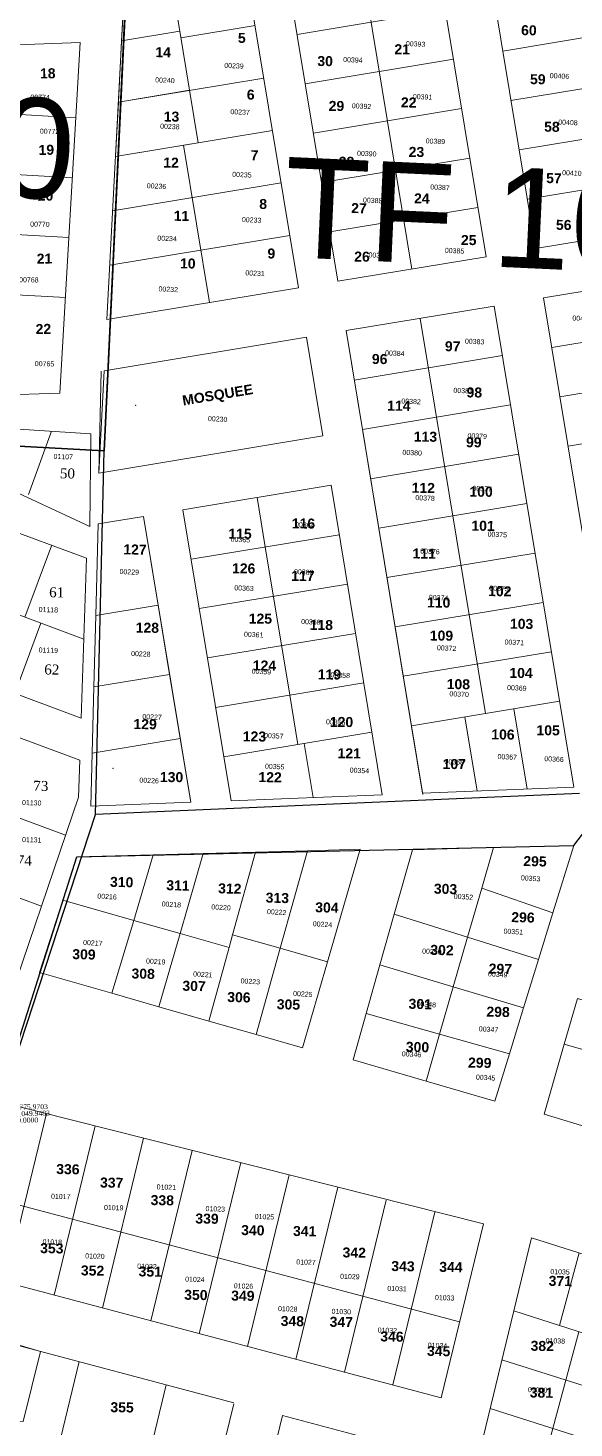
# Model space of a CAD drawing. Header units: metres. Extents: x 251686 to 255059, y 1627526 to 1631912.
# Drawn here: x 253777.3 to 253886.4, y 1630988.2 to 1631268 of the extents above; entities that cross this region are included whole.
import ezdxf
from ezdxf.enums import TextEntityAlignment as Align

# ---------------------------------------------------------------- set-up
doc = ezdxf.new("R2010")
doc.units = ezdxf.units.M
doc.header["$MEASUREMENT"] = 0
for name, color, linetype in [('A_revoir_niveau_0', 7, 'Continuous'), ('limites_parcelles', 7, 'Continuous'), ('limites_tf', 7, 'Continuous'), ('numero_lot', 7, 'Continuous'), ('numero_parcelle', 7, 'Continuous')]:
    doc.layers.add(name, color=color, linetype=linetype)
for name, color, linetype, lineweight in [('ASSIETTE IMMAT', 7, 'Continuous', 0), ('Cotation Surface1', 1, 'Continuous', 0), ('Numero Titre Foncier', 4, 'Continuous', 0), ('Voirie', 252, 'Continuous', 0)]:
    doc.layers.add(name, color=color, linetype=linetype, lineweight=lineweight)
doc.styles.add('Style-Arial', font='arial.ttf')
doc.styles.add('Style-FANCY', font='times.ttf')
doc.styles.add('Style-Times New Roman', font='times.ttf')
doc.styles.add('style1', font='')
doc.styles.get('style1').set_extended_font_data('Times New Roman', bold=True)

msp = doc.modelspace()

# ---------------------------------------------------------------- linework, layer by layer
at = {"layer": 'A_revoir_niveau_0', "color": 7, "linetype": 'Continuous', "lineweight": 0}
for p in [(253798.777758, 1631192.548689), (253794.222764, 1631120.031674)]:
    msp.add_point(p, dxfattribs=at)
at = {"layer": 'A_revoir_niveau_0', "color": 3, "linetype": 'Continuous', "lineweight": 0}
for p in [(253798.777758, 1631192.548689), (253794.223224, 1631120.041663)]:
    msp.add_point(p, dxfattribs=at)
at = {"layer": 'ASSIETTE IMMAT', "color": 2, "linetype": 'Continuous', "lineweight": 30, "elevation": 0.000046, "flags": 128}
msp.add_lwpolyline([(254089.056999, 1630989.119047), (254053.768104, 1630970.237518), (253929.007157, 1630963.077484), (253662.217025, 1630930.4745), (253668.924592, 1630987.703548), (253758.102687, 1631011.359836), (253787.058794, 1631102.338464), (253886.298691, 1631104.643742), (253995.611394, 1631247.197095), (254072.178378, 1631231.497107), (254102.713941, 1631309.866788)], dxfattribs=at)
at = {"layer": 'limites_parcelles', "color": 7, "linetype": 'Continuous', "lineweight": 0}
for p, q in [((253793.025147, 1631209.719495), (253798.123839, 1631306.072149)), ((253791.894805, 1631199.396587), (253791.401852, 1631179.043223)), ((253743.374075, 1631189.919895), (253789.633165, 1631168.341148)), ((253781.993613, 1631187.383509), (253777.342669, 1631174.763782)), ((253789.827806, 1631186.868706), (253789.633165, 1631168.341148)), ((253733.396689, 1631182.534915), (253788.949015, 1631162.016768)), ((253788.42912, 1631145.872954), (253731.354201, 1631167.111243)), ((253781.950737, 1631164.528822), (253776.639867, 1631150.257365)), ((253787.879708, 1631130.072896), (253788.949015, 1631162.016768)), ((253787.879708, 1631130.072896), (253729.333695, 1631151.858213)), ((253779.85056, 1631149.066151), (253774.619413, 1631135.007334)), ((253787.597503, 1631121.642451), (253728.256568, 1631143.723789)), ((253784.776695, 1631106.687808), (253726.237079, 1631128.471742)), ((253787.350078, 1631114.251033), (253787.597503, 1631121.642451)), ((253787.350078, 1631114.251033), (253753.625537, 1631015.154714)), ((253848.053072, 1631114.762359), (253817.841749, 1631113.57525)), ((253886.320747, 1631116.26603), (253856.109424, 1631115.078921)), ((253779.94206, 1631092.483049), (253724.216555, 1631113.217712))]:
    msp.add_line(p, q, dxfattribs=at)
at = {"layer": 'limites_parcelles', "color": 7, "lineweight": 0, "ltscale": 39.37}
for p, q in [((253853.987558, 1631219.805022), (253842.562178, 1631288.866238)), ((253831.027795, 1631266.685935), (253860.625427, 1631271.582522)), ((253872.123424, 1631263.349296), (253901.721057, 1631268.245883)), ((253787.713889, 1631265.033834), (253757.604537, 1631264.035222)), ((253787.713889, 1631265.033834), (253783.623723, 1631194.987533)), ((253832.659985, 1631256.820091), (253862.257617, 1631261.716678)), ((253873.755649, 1631253.483241), (253903.353282, 1631258.379828)), ((253756.8887, 1631251.776129), (253786.837625, 1631250.027342)), ((253834.292164, 1631246.95431), (253863.889797, 1631251.850897)), ((253875.387857, 1631243.617292), (253904.985489, 1631248.513878)), ((253756.189185, 1631239.796559), (253786.138111, 1631238.047771)), ((253835.924369, 1631237.088374), (253865.522002, 1631241.98496)), ((253877.020084, 1631233.75122), (253906.617717, 1631238.647806)), ((253837.556567, 1631227.222481), (253867.1542, 1631232.119068)), ((253755.48967, 1631227.816988), (253785.438596, 1631226.068201)), ((253754.790155, 1631215.837418), (253784.739081, 1631214.088631)), ((253855.619754, 1631209.939144), (253868.677357, 1631131.011885)), ((253911.5143, 1631209.050191), (253881.916668, 1631204.153604)), ((253872.05077, 1631202.521531), (253842.453138, 1631197.624945)), ((253913.146504, 1631199.184263), (253883.548872, 1631194.287677)), ((253753.514414, 1631193.989664), (253783.623723, 1631194.987533)), ((253873.682971, 1631192.655624), (253844.085338, 1631187.759038)), ((253789.827806, 1631186.868706), (253743.374075, 1631189.919895)), ((253914.77865, 1631189.318684), (253885.181018, 1631184.422097)), ((253875.315156, 1631182.789806), (253845.717524, 1631177.893219)), ((253823.026006, 1631174.139169), (253824.658193, 1631164.273341)), ((253876.947351, 1631172.923934), (253847.349719, 1631168.027348)), ((253839.45701, 1631166.721634), (253809.859377, 1631161.825047)), ((253878.579522, 1631163.058203), (253848.98189, 1631158.161616)), ((253841.089233, 1631156.855587), (253811.491601, 1631151.959001)), ((253880.211708, 1631153.192386), (253850.614075, 1631148.295799)), ((253842.721383, 1631146.989987), (253813.12375, 1631142.093401)), ((253881.843926, 1631143.326372), (253852.246294, 1631138.429786)), ((253844.353529, 1631137.124407), (253814.755897, 1631132.22782)), ((253829.554713, 1631134.676113), (253831.186924, 1631124.810143)), ((253883.476174, 1631133.460179), (253853.878541, 1631128.563592)), ((253874.37287, 1631131.954142), (253877.028691, 1631115.900913)), ((253864.570289, 1631130.332418), (253867.022859, 1631115.507749)), ((253845.98574, 1631127.258436), (253816.388108, 1631122.36185)), ((253832.46773, 1631125.022037), (253834.254773, 1631114.220175)), ((253771.285022, 1631053.502138), (253868.251654, 1631029.042562)), ((253780.981685, 1631051.05618), (253772.805556, 1631017.344292)), ((253790.678348, 1631048.610223), (253782.473705, 1631014.780761)), ((253800.375012, 1631046.164265), (253792.141853, 1631012.217231)), ((253810.071675, 1631043.718308), (253801.810001, 1631009.653701)), ((253819.768338, 1631041.27235), (253811.47815, 1631007.09017)), ((253829.465001, 1631038.826392), (253821.146298, 1631004.52664)), ((253839.161664, 1631036.380435), (253830.814446, 1631001.963109)), ((253863.495461, 1631009.431784), (253766.813978, 1631035.067088)), ((253848.81516, 1631033.756486), (253840.482595, 1630999.399579)), ((253858.533407, 1631031.399524), (253850.150743, 1630996.836048)), ((253868.251654, 1631029.042562), (253859.818891, 1630994.272518)), ((253877.86082, 1631026.235833), (253860.788017, 1630955.841097)), ((253877.86082, 1631026.235833), (253908.353421, 1631016.530312)), ((253887.366821, 1631023.210158), (253883.486166, 1631008.703876)), ((253859.818891, 1630994.272518), (253763.137408, 1631019.907822)), ((253874.316643, 1631011.622452), (253904.472766, 1631002.02403)), ((253818.423006, 1630993.297938), (253758.705783, 1631009.132089)), ((253887.301926, 1631007.489353), (253873.609592, 1630956.305698)), ((253871.953859, 1631001.880198), (253901.439791, 1630992.495091)), ((253787.491918, 1631001.499383), (253773.519268, 1630943.887225)), ((253804.887598, 1630996.886881), (253792.603798, 1630946.238203)), ((253818.372907, 1630993.09137), (253807.491185, 1630948.223753)), ((253828.091154, 1630990.734408), (253818.095358, 1630949.519649)), ((253857.095599, 1630983.043816), (253828.091154, 1630990.734408)), ((253869.591074, 1630992.137945), (253899.298612, 1630982.682303))]:
    msp.add_line(p, q, dxfattribs=at)
at = {"layer": 'limites_parcelles', "color": 7, "lineweight": 0, "ltscale": 39.37, "flags": 128}
for points in [[(253816.359235, 1631306.337148), (253831.29604, 1631216.050972)], [(253824.668113, 1631305.12731), (253839.188742, 1631217.356728)], [(253856.015359, 1631299.448278), (253868.786375, 1631222.253315)], [(253866.532861, 1631297.1417), (253878.652252, 1631223.88551)], [(253807.831314, 1631265.984153), (253822.63013, 1631268.432446)], [(253795.972705, 1631265.421038), (253807.606071, 1631267.345644)], [(253795.323387, 1631253.15053), (253824.363522, 1631257.954885)], [(253794.74874, 1631242.291129), (253826.096914, 1631247.477323)], [(253808.338334, 1631244.539371), (253813.537461, 1631213.11302)], [(253794.174093, 1631231.431729), (253827.830305, 1631236.999761)], [(253878.652252, 1631223.88551), (253908.249884, 1631228.782097)], [(253793.599447, 1631220.572329), (253829.563697, 1631226.522199)], [(253839.188742, 1631217.356728), (253868.786375, 1631222.253315)], [(253880.284448, 1631214.019633), (253909.88208, 1631218.916219)], [(253793.025147, 1631209.719495), (253831.29604, 1631216.050972)], [(253840.820938, 1631207.490851), (253870.41857, 1631212.387437)], [(253870.41857, 1631212.387437), (253886.320747, 1631116.26603)], [(253880.284448, 1631214.019633), (253894.596624, 1631127.509054)], [(253840.820938, 1631207.490851), (253856.109424, 1631115.078921)], [(253840.820938, 1631207.490851), (253856.150337, 1631114.831623)], [(253808.22719, 1631171.690876), (253837.824822, 1631176.587462)], [(253837.824822, 1631176.587462), (253848.053072, 1631114.762359)], [(253808.22719, 1631171.690876), (253817.841749, 1631113.57525)], [(253824.658193, 1631164.273341), (253829.554713, 1631134.676113)]]:
    msp.add_lwpolyline(points, dxfattribs=at)
at = {"layer": 'limites_parcelles', "color": 7, "linetype": 'Continuous', "lineweight": 0, "flags": 128}
for points in [[(253807.606071, 1631267.345644), (253795.972705, 1631265.421038), (253796.784353, 1631280.759174), (253805.157778, 1631282.14446), (253806.097923, 1631276.461715), (253807.606071, 1631267.345644)], [(253822.716949, 1631103.300879), (253812.264563, 1631103.019316), (253807.654546, 1631087.043495), (253817.463911, 1631084.259804), (253818.163028, 1631086.804624), (253822.716949, 1631103.300879)], [(253870.295046, 1631104.213836), (253854.111406, 1631103.785281), (253850.464851, 1631090.932312), (253865.090412, 1631086.292427), (253867.933951, 1631096.081343), (253870.295046, 1631104.213836)], [(253813.413484, 1631069.559818), (253822.863461, 1631066.858826), (253827.662928, 1631084.093258), (253818.163028, 1631086.804624), (253817.463911, 1631084.259804), (253813.413484, 1631069.559818)], [(253894.120015, 1631062.153933), (253899.119508, 1631060.736375), (253901.698176, 1631069.877262), (253887.058938, 1631074.027236), (253884.430496, 1631064.916723), (253894.120015, 1631062.153933)]]:
    msp.add_lwpolyline(points, close=True, dxfattribs=at)
at = {"layer": 'limites_parcelles', "color": 2, "lineweight": 0, "ltscale": 39.37, "flags": 128}
for points in [[(253792.484049, 1631199.494071), (253832.928236, 1631206.185095)], [(253832.928236, 1631206.185095), (253836.192627, 1631186.45334)], [(253791.401852, 1631179.043223), (253836.192627, 1631186.45334)], [(253800.334488, 1631170.385119), (253809.785396, 1631113.258688)]]:
    msp.add_lwpolyline(points, dxfattribs=at)
at = {"layer": 'limites_parcelles', "color": 7, "lineweight": 0, "ltscale": 39.37, "flags": 128}
for points in [[(253818.163028, 1631086.804624), (253817.463911, 1631084.259804), (253807.654546, 1631087.043495), (253812.264563, 1631103.019316), (253822.716949, 1631103.300879), (253818.163028, 1631086.804624)], [(253867.933951, 1631096.081343), (253865.090412, 1631086.292427), (253850.464851, 1631090.932312), (253854.111406, 1631103.785281), (253870.295046, 1631104.213836), (253867.933951, 1631096.081343)], [(253827.662928, 1631084.093258), (253822.863461, 1631066.858826), (253813.413484, 1631069.559818), (253817.463911, 1631084.259804), (253818.163028, 1631086.804624), (253827.662928, 1631084.093258)], [(253884.430496, 1631064.916723), (253887.058938, 1631074.027236), (253901.698176, 1631069.877262), (253899.119508, 1631060.736375), (253894.120015, 1631062.153933), (253884.430496, 1631064.916723)]]:
    msp.add_lwpolyline(points, close=True, dxfattribs=at)
at = {"layer": 'limites_parcelles', "color": 7, "linetype": 'Continuous', "lineweight": 0}
for points in [[(253809.564706, 1631255.506591), (253807.606071, 1631267.345644), (253795.972705, 1631265.421038), (253795.323387, 1631253.15053)], [(253811.298097, 1631245.02903), (253809.564706, 1631255.506591), (253795.323387, 1631253.15053), (253794.74874, 1631242.291129)], [(253792.484049, 1631199.494071), (253832.928236, 1631206.185095), (253836.192627, 1631186.45334), (253791.401852, 1631179.043223)], [(253790.808594, 1631150.564541), (253791.293394, 1631168.889375), (253800.334488, 1631170.385119), (253803.27244, 1631152.62654)], [(253790.431527, 1631136.311892), (253790.808594, 1631150.564541), (253803.27244, 1631152.62654), (253805.557514, 1631138.814312)], [(253790.081393, 1631123.077289), (253790.431527, 1631136.311892), (253805.557514, 1631138.814312), (253807.679368, 1631125.988671)], [(253790.081393, 1631123.077289), (253807.679368, 1631125.988671), (253809.785396, 1631113.258688), (253789.800858, 1631112.473425)], [(253802.292237, 1631102.744149), (253787.058794, 1631102.338464), (253784.253734, 1631093.679289), (253798.384038, 1631089.673138)], [(253798.384038, 1631089.673138), (253807.654546, 1631087.043495), (253812.264563, 1631103.019316), (253802.292237, 1631102.744149)], [(253818.163028, 1631086.804624), (253827.662928, 1631084.093258), (253833.099263, 1631103.572969), (253822.716949, 1631103.300879)], [(253843.611723, 1631103.864082), (253833.099263, 1631103.572969), (253827.662928, 1631084.093258), (253837.10298, 1631081.402341)], [(253882.147648, 1631091.194543), (253886.298691, 1631104.643742), (253870.295046, 1631104.213836), (253867.933951, 1631096.081343)], [(253867.933951, 1631096.081343), (253865.090412, 1631086.292427), (253879.257187, 1631081.815991), (253882.147648, 1631091.194543)], [(253798.384038, 1631089.673138), (253784.253734, 1631093.679289), (253779.575202, 1631079.234022), (253794.034521, 1631075.095399)], [(253807.654546, 1631087.043495), (253798.384038, 1631089.673138), (253794.034521, 1631075.095399), (253803.434574, 1631072.404782)], [(253850.464851, 1631090.932312), (253847.578461, 1631080.763707), (253862.216123, 1631076.40374), (253865.090412, 1631086.292427)], [(253817.463911, 1631084.259804), (253807.654546, 1631087.043495), (253803.434574, 1631072.404782), (253813.413484, 1631069.559818)], [(253865.090412, 1631086.292427), (253862.216123, 1631076.40374), (253876.285003, 1631072.208045), (253879.257187, 1631081.815991)], [(253827.662928, 1631084.093258), (253822.863461, 1631066.858826), (253832.103819, 1631064.209409), (253837.10298, 1631081.402341)], [(253862.216123, 1631076.40374), (253847.578461, 1631080.763707), (253844.83552, 1631071.054039), (253859.465059, 1631066.944139)], [(253862.216123, 1631076.40374), (253859.465059, 1631066.944139), (253873.465967, 1631063.018961), (253876.285003, 1631072.208045)], [(253844.83552, 1631071.054039), (253842.216177, 1631061.823455), (253856.824591, 1631057.56371), (253859.465059, 1631066.944139)], [(253859.465059, 1631066.944139), (253856.824591, 1631057.56371), (253870.544907, 1631053.560636), (253873.465967, 1631063.018961)], [(253894.120015, 1631062.153933), (253884.430496, 1631064.916723), (253880.405397, 1631050.926565), (253890.094015, 1631048.043778)]]:
    msp.add_3dface(points, dxfattribs=at)
at = {"layer": 'limites_parcelles', "color": 7, "lineweight": 0, "ltscale": 39.37}
for points in [[(253787.058794, 1631102.338464), (253802.292237, 1631102.744149), (253798.384038, 1631089.673138), (253784.253734, 1631093.679289)], [(253802.292237, 1631102.744149), (253812.264563, 1631103.019316), (253807.654546, 1631087.043495), (253798.384038, 1631089.673138)], [(253827.662928, 1631084.093258), (253818.163028, 1631086.804624), (253822.716949, 1631103.300879), (253833.099263, 1631103.572969)], [(253837.10298, 1631081.402341), (253827.662928, 1631084.093258), (253833.099263, 1631103.572969), (253843.611723, 1631103.864082)], [(253882.147648, 1631091.194543), (253867.933951, 1631096.081343), (253870.295046, 1631104.213836), (253886.298691, 1631104.643742)], [(253882.147648, 1631091.194543), (253879.257187, 1631081.815991), (253865.090412, 1631086.292427), (253867.933951, 1631096.081343)], [(253798.384038, 1631089.673138), (253794.034521, 1631075.095399), (253779.575202, 1631079.234022), (253784.253734, 1631093.679289)], [(253807.654546, 1631087.043495), (253803.434574, 1631072.404782), (253794.034521, 1631075.095399), (253798.384038, 1631089.673138)], [(253865.090412, 1631086.292427), (253862.216123, 1631076.40374), (253847.578461, 1631080.763707), (253850.464851, 1631090.932312)], [(253817.463911, 1631084.259804), (253813.413484, 1631069.559818), (253803.434574, 1631072.404782), (253807.654546, 1631087.043495)], [(253879.257187, 1631081.815991), (253876.285003, 1631072.208045), (253862.216123, 1631076.40374), (253865.090412, 1631086.292427)], [(253837.10298, 1631081.402341), (253832.103819, 1631064.209409), (253822.863461, 1631066.858826), (253827.662928, 1631084.093258)], [(253862.216123, 1631076.40374), (253859.465059, 1631066.944139), (253844.83552, 1631071.054039), (253847.578461, 1631080.763707)], [(253876.285003, 1631072.208045), (253873.465967, 1631063.018961), (253859.465059, 1631066.944139), (253862.216123, 1631076.40374)], [(253859.465059, 1631066.944139), (253856.824591, 1631057.56371), (253842.216177, 1631061.823455), (253844.83552, 1631071.054039)], [(253873.465967, 1631063.018961), (253870.544907, 1631053.560636), (253856.824591, 1631057.56371), (253859.465059, 1631066.944139)], [(253890.094015, 1631048.043778), (253880.405397, 1631050.926565), (253884.430496, 1631064.916723), (253894.120015, 1631062.153933)], [(253776.305859, 1630989.534719), (253760.645491, 1630990.839744), (253764.238684, 1631008.11459), (253779.757399, 1631003.550207)]]:
    msp.add_3dface(points, dxfattribs=at)
at = {"layer": 'limites_tf', "color": 5, "linetype": 'Continuous', "lineweight": 30}
for p, q in [((253798.248626, 1631304.453363), (253792.474854, 1631183.449861)), ((253792.474854, 1631183.449861), (253745.991178, 1631186.006322)), ((253790.770441, 1631110.81978), (253792.474854, 1631183.449861)), ((253887.461418, 1631115.041728), (253790.770441, 1631110.81978))]:
    msp.add_line(p, q, dxfattribs=at)
at = {"layer": 'limites_tf', "color": 5, "linetype": 'Continuous', "lineweight": 30, "flags": 128}
for points in [[(254274.3391, 1631378.1314), (254094.976587, 1631456.799166), (254025.54142, 1631439.008178), (253929.864547, 1631439.792616), (253905.635539, 1631445.95606), (253905.632255, 1631445.956895), (253818.461883, 1631410.543913), (253674.277908, 1631258.406557), (253665.394457, 1631185.372073), (253745.984499, 1631186.024399), (253792.46809, 1631183.466396), (253798.245874, 1631304.469707), (253966.13604, 1631327.311891), (253984.263036, 1631250.786115), (254072.173207, 1631231.504368), (254122.355221, 1631360.284141), (254263.725588, 1631310.14601), (254286.770059, 1631375.123199), (254274.3391, 1631378.1314)], [(253665.298018, 1630991.891082), (253758.103332, 1631011.356759), (253790.774384, 1631110.815619), (253792.481205, 1631183.445644), (253745.997615, 1631186.003646), (253685.18485, 1631179.959457), (253665.030028, 1631182.247368), (253665.407573, 1631185.35132), (253640.199282, 1631185.147275), (253592.194947, 1631190.525745), (253559.001348, 1631071.690006), (253620.765602, 1631025.31646), (253639.221257, 1631011.459902), (253665.062901, 1630992.067521), (253665.089254, 1630992.072514), (253665.087212, 1630992.049277), (253665.298018, 1630991.891082)]]:
    msp.add_lwpolyline(points, close=True, dxfattribs=at)
at = {"layer": 'voirie', "color": 7, "linetype": 'Continuous', "lineweight": 80}
msp.add_open_spline([(253618.558244, 1630811.932652), (253615.639965, 1630812.823285), (253612.721686, 1630813.713918), (253609.803407, 1630814.60455), (253607.051619, 1630815.444371), (253604.28836, 1630818.63114), (253604.597998, 1630821.489492), (253608.879476, 1630861.012923), (253613.679035, 1630900.534004), (253618.076199, 1630940.073487), (253623.136282, 1630985.573973), (253628.268606, 1631030.976074), (253633.223772, 1631076.576022), (253634.317535, 1631086.641381), (253634.390859, 1631096.772138), (253634.417469, 1631106.867911), (253634.441295, 1631115.907208), (253633.982819, 1631124.943612), (253633.083457, 1631133.978144), (253632.018726, 1631144.673885), (253630.477717, 1631155.231028), (253628.292656, 1631165.75292), (253626.554852, 1631174.121101), (253624.462729, 1631182.356365), (253622.245744, 1631190.583704), (253615.784295, 1631214.56245), (253606.592977, 1631237.586064), (253600.20021, 1631261.731338), (253597.027588, 1631273.714228), (253595.436991, 1631285.931137), (253594.149848, 1631298.19839), (253593.061889, 1631308.567295), (253593.037429, 1631319.04618), (253593.55566, 1631329.437908), (253594.188212, 1631342.122032), (253596.8899, 1631354.525442), (253600.110726, 1631367.008141), (253602.257842, 1631375.329548), (253604.954448, 1631382.588503), (253611.011083, 1631389.976855), (253613.642329, 1631393.186654), (253616.792364, 1631396.786055), (253620.285227, 1631395.975768), (253624.378482, 1631395.0262), (253628.459689, 1631393.20247), (253632.606743, 1631392.010686), (253636.54384, 1631390.87924), (253640.468697, 1631389.654666), (253644.453802, 1631388.746699), (253649.761946, 1631387.537291), (253655.405416, 1631388.431876), (253660.812723, 1631389.297499), (253665.215455, 1631390.002306), (253669.489528, 1631390.982027), (253673.644372, 1631392.898265), (253678.238138, 1631395.016937), (253682.490995, 1631397.435796), (253686.073026, 1631400.813738), (253690.223101, 1631404.727358), (253694.323273, 1631408.653403), (253698.389043, 1631412.636025), (253711.293324, 1631425.2764), (253724.093398, 1631438.011808), (253737.033453, 1631450.616925), (253740.955361, 1631454.437318), (253745.028885, 1631458.085565), (253749.109963, 1631461.745752), (253753.835806, 1631465.984208), (253758.828345, 1631469.83763), (253764.00603, 1631473.567288), (253774.841242, 1631481.37225), (253786.412482, 1631487.56758), (253798.462042, 1631493.48), (253808.963888, 1631498.632994), (253819.557771, 1631502.666107), (253830.925024, 1631505.693489), (253838.266496, 1631507.648705), (253845.655041, 1631508.615547), (253853.090516, 1631508.931646), (253861.206892, 1631509.276692), (253869.398631, 1631508.891861), (253877.514405, 1631507.757047), (253885.439796, 1631506.648854), (253893.544762, 1631505.622911), (253900.743999, 1631502.228111), (253936.629224, 1631485.306432), (253972.51445, 1631468.384754), (254008.399675, 1631451.463076)], degree=3, knots=[0, 0, 0, 0, 0.0087382484, 0.0087382484, 0.0087382484, 0.0169779686, 0.0169779686, 0.0169779686, 0.1309114656, 0.1309114656, 0.1309114656, 0.2620216633, 0.2620216633, 0.2620216633, 0.2909618549, 0.2909618549, 0.2909618549, 0.3168735907, 0.3168735907, 0.3168735907, 0.3475497981, 0.3475497981, 0.3475497981, 0.3719469377, 0.3719469377, 0.3719469377, 0.4430528956, 0.4430528956, 0.4430528956, 0.4783415758, 0.4783415758, 0.4783415758, 0.5081693578, 0.5081693578, 0.5081693578, 0.5445770939, 0.5445770939, 0.5445770939, 0.5688477719, 0.5688477719, 0.5688477719, 0.5793919363, 0.5793919363, 0.5793919363, 0.5917485506, 0.5917485506, 0.5917485506, 0.6034795707, 0.6034795707, 0.6034795707, 0.6191052461, 0.6191052461, 0.6191052461, 0.6318279681, 0.6318279681, 0.6318279681, 0.6458947313, 0.6458947313, 0.6458947313, 0.6621922199, 0.6621922199, 0.6621922199, 0.7139185453, 0.7139185453, 0.7139185453, 0.7295959021, 0.7295959021, 0.7295959021, 0.7477501072, 0.7477501072, 0.7477501072, 0.7857409622, 0.7857409622, 0.7857409622, 0.8188520569, 0.8188520569, 0.8188520569, 0.840236657, 0.840236657, 0.840236657, 0.8635795445, 0.8635795445, 0.8635795445, 0.8863748433, 0.8863748433, 0.8863748433, 1, 1, 1, 1], dxfattribs=at)

# ---------------------------------------------------------------- texts
at = {"layer": 'Cotation Surface1', "color": 7, "linetype": 'Continuous', "lineweight": 0, "insert": (253776.280091, 1631051.044788), "char_height": 1, "attachment_point": 5, "rotation": 1.19808522, "line_spacing_factor": 0.790495, "style": 'Style-Times New Roman'}
msp.add_mtext('X=253775.9703^JY=1631049.9483^JZ=0.0000', dxfattribs=at)
at = {"layer": 'Numero Titre Foncier', "color": 4, "linetype": 'Continuous', "lineweight": 13, "style": 'Style-Arial'}
for s, p in [('TF 2830', (253734.661847, 1631245.99491)), ('TF 1057', (253880.361022, 1631229.8364))]:
    msp.add_text(s, height=19.99996, rotation=357.36, dxfattribs=at).set_placement(p, align=Align.MIDDLE_CENTER)
at = {"layer": 'numero_lot', "color": 7, "linetype": 'Continuous', "lineweight": 0, "style": 'Style-FANCY'}
for s, p in [('50', (253785.152529, 1631178.968112)), ('61', (253783.006481, 1631155.212995)), ('62', (253782.026249, 1631139.786784)), ('73', (253779.837146, 1631116.536495)), ('74', (253776.533237, 1631101.644918))]:
    msp.add_text(s, height=1.999994, rotation=359, dxfattribs=at).set_placement(p, align=Align.MIDDLE_CENTER)
at = {"layer": 'numero_lot', "color": 7, "lineweight": 13, "char_height": 2, "attachment_point": 7, "line_spacing_factor": 0.72, "style": 'style1'}
for s, insert, rotation in [('\\fArial|b1|i0|c00|p39;60', (253875.788892, 1631266.492377), 359.35999308), ('\\fArial|b1|i0|c00|p39;5', (253819.201901, 1631264.952608), 359.35999308), ('\\fArial|b1|i0|c00|p39;21', (253850.472135, 1631262.729987), 359.35999308), ('\\fArial|b1|i0|c00|p39;14', (253802.707273, 1631262.138358), 359.35999308), ('\\fArial|b1|i0|c00|p39;30', (253835.069998, 1631260.334065), 359.35999308), ('\\fArial|b1|i0|c00|p39;59', (253877.570045, 1631256.70904), 359.35999308), ('\\fArial|b1|i0|c00|p39;6', (253820.980447, 1631253.626182), 359.35999308), ('\\fArial|b1|i0|c00|p39;22', (253851.773394, 1631252.09557), 359.35999308), ('\\fArial|b1|i0|c00|p39;13', (253804.38394, 1631249.249153), 359.35999308), ('\\fArial|b1|i0|c00|p39;29', (253837.335458, 1631251.373727), 359.35999308), ('\\fArial|b1|i0|c00|p39;58', (253880.385545, 1631247.212222), 359.35999308), ('\\fArial|b1|i0|c00|p39;7', (253821.755903, 1631241.552715), 359.35999308), ('\\fArial|b1|i0|c00|p39;23', (253853.318529, 1631242.180991), 359.35999308), ('\\fArial|b1|i0|c00|p39;12', (253804.290022, 1631240.074966), 359.35999308), ('\\fArial|b1|i0|c00|p39;28', (253839.339812, 1631240.215465), 359.35999308), ('\\fArial|b1|i0|c00|p39;57', (253880.786385, 1631236.941078), 359.35999308), ('\\fArial|b1|i0|c00|p39;24', (253854.397875, 1631232.921777), 359.35999308), ('\\fArial|b1|i0|c00|p39;11', (253806.370445, 1631229.439457), 359.35999308), ('\\fArial|b1|i0|c00|p39;8', (253823.467334, 1631231.775644), 359.35999308), ('\\fArial|b1|i0|c00|p39;27', (253841.838736, 1631230.978285), 359.35999308), ('\\fArial|b1|i0|c00|p39;56', (253882.744442, 1631227.609596), 359.35999308), ('\\fArial|b1|i0|c00|p39;25', (253863.766915, 1631224.580969), 359.35999308), ('\\fArial|b1|i0|c00|p39;9', (253825.10032, 1631221.881757), 359.35999308), ('\\fArial|b1|i0|c00|p39;26', (253842.439977, 1631221.272026), 359.35999308), ('\\fArial|b1|i0|c00|p39;10', (253807.630103, 1631219.901272), 359.35999308), ('\\fArial|b1|i0|c00|p39;97', (253860.559017, 1631203.34957), 359.35999308), ('\\fArial|b1|i0|c00|p39;96', (253845.970651, 1631200.810973), 359.35999308), ('\\fArial|b1|i0|c00|p39;MOSQUEE', (253808.375542, 1631191.962094), 9.39384341), ('\\fArial|b1|i0|c00|p39;98', (253864.88734, 1631194.130313), 359.35999308), ('\\fArial|b1|i0|c00|p39;114', (253849.028052, 1631191.513283), 359.35999308), ('\\fArial|b1|i0|c00|p39;113', (253854.339536, 1631185.301516), 359.35999308), ('\\fArial|b1|i0|c00|p39;99', (253864.776078, 1631184.170054), 359.35999308), ('\\fArial|b1|i0|c00|p39;112', (253853.914633, 1631175.105972), 359.35999308), ('\\fArial|b1|i0|c00|p39;100', (253865.45696, 1631174.305611), 359.35999308), ('\\fArial|b1|i0|c00|p39;116', (253829.966045, 1631167.960612), 359.35999308), ('\\fArial|b1|i0|c00|p39;115', (253817.295709, 1631165.913453), 359.35999308), ('\\fArial|b1|i0|c00|p39;101', (253865.855024, 1631167.502044), 359.35999308), ('\\fArial|b1|i0|c00|p39;111', (253854.083797, 1631161.978846), 359.35999308), ('\\fArial|b1|i0|c00|p39;126', (253818.023932, 1631158.990255), 359.35999308), ('\\fArial|b1|i0|c00|p39;117', (253829.849242, 1631157.504332), 359.35999308), ('\\fArial|b1|i0|c00|p39;102', (253869.193915, 1631154.425481), 359.35999308), ('\\fArial|b1|i0|c00|p39;110', (253856.981893, 1631152.168801), 359.35999308), ('\\fArial|b1|i0|c00|p39;125', (253821.361118, 1631148.952858), 359.35999308), ('\\fArial|b1|i0|c00|p39;128', (253798.775573, 1631147.13178), 359.35999308), ('\\fArial|b1|i0|c00|p39;118', (253833.533859, 1631147.690771), 359.35999308), ('\\fArial|b1|i0|c00|p39;109', (253857.541826, 1631145.559436), 359.35999308), ('\\fArial|b1|i0|c00|p39;103', (253873.552314, 1631147.898649), 359.35999308), ('\\fArial|b1|i0|c00|p39;124', (253822.176605, 1631139.613251), 359.35999308), ('\\fArial|b1|i0|c00|p39;119', (253835.147946, 1631137.792609), 359.35999308), ('\\fArial|b1|i0|c00|p39;104', (253873.442757, 1631138.091077), 359.35999308), ('\\fArial|b1|i0|c00|p39;108', (253860.915093, 1631135.848749), 359.35999308), ('\\fArial|b1|i0|c00|p39;129', (253798.330407, 1631127.86568), 359.35999308), ('\\fArial|b1|i0|c00|p39;120', (253837.572211, 1631128.307978), 359.35999308), ('\\fArial|b1|i0|c00|p39;106', (253869.823717, 1631125.799912), 359.35999308), ('\\fArial|b1|i0|c00|p39;105', (253878.853994, 1631126.641663), 359.35999308), ('\\fArial|b1|i0|c00|p39;123', (253820.178264, 1631125.405419), 359.35999308), ('\\fArial|b1|i0|c00|p39;121', (253839.111411, 1631122.063235), 359.35999308), ('\\fArial|b1|i0|c00|p39;130', (253803.616104, 1631117.282488), 359.35999308), ('\\fArial|b1|i0|c00|p39;122', (253823.30708, 1631117.300201), 359.35999308), ('\\fArial|b1|i0|c00|p39;107', (253860.103847, 1631119.895904), 359.35999308)]:
    msp.add_mtext(s, dxfattribs=dict(at, insert=insert, rotation=rotation))
at = {"layer": 'numero_lot', "color": 7, "linetype": 'Continuous', "lineweight": 0, "char_height": 2, "attachment_point": 7, "line_spacing_factor": 0.72, "style": 'style1'}
for s, insert, rotation in [('\\fArial|b1|i0|c00|p39;18', (253779.681246, 1631257.846298), 0.99997641), ('\\fArial|b1|i0|c00|p39;19', (253779.394682, 1631242.563505), 0.99997641), ('\\fArial|b1|i0|c00|p39;20', (253779.218593, 1631233.393757), 0.99997641), ('\\fArial|b1|i0|c00|p39;21', (253779.032867, 1631220.862727), 0.99997641), ('\\fArial|b1|i0|c00|p39;22', (253778.807259, 1631206.803222), 0.99997641), ('\\fArial|b1|i0|c00|p39;127', (253796.306019, 1631162.790336), 359.35999308), ('\\fArial|b1|i0|c00|p39;310', (253793.635684, 1631096.340473), 358.56997871), ('\\fArial|b1|i0|c00|p39;309', (253786.092012, 1631081.904145), 358.56997871), ('\\fArial|b1|i0|c00|p39;336', (253782.89043, 1631038.962501), 359.00002359), ('\\fArial|b1|i0|c00|p39;337', (253791.645578, 1631036.264036), 359.00002359), ('\\fArial|b1|i0|c00|p39;338', (253801.755879, 1631032.758642), 359.00002359), ('\\fArial|b1|i0|c00|p39;339', (253810.689488, 1631029.077968), 359.00002359), ('\\fArial|b1|i0|c00|p39;340', (253819.842561, 1631026.764195), 359.00002359), ('\\fArial|b1|i0|c00|p39;341', (253830.206497, 1631026.583292), 359.00002359), ('\\fArial|b1|i0|c00|p39;353', (253779.680465, 1631023.157215), 359.00002359), ('\\fArial|b1|i0|c00|p39;342', (253840.107584, 1631022.298274), 359.00002359), ('\\fArial|b1|i0|c00|p39;343', (253849.840462, 1631019.582743), 359.00002359), ('\\fArial|b1|i0|c00|p39;344', (253859.422214, 1631019.415493), 359.00002359), ('\\fArial|b1|i0|c00|p39;352', (253787.818222, 1631018.707158), 359.00002359), ('\\fArial|b1|i0|c00|p39;351', (253799.355433, 1631018.505775), 359.00002359), ('\\fArial|b1|i0|c00|p39;371', (253881.284731, 1631016.621344), 359.00002359), ('\\fArial|b1|i0|c00|p39;350', (253808.467503, 1631013.842893), 359.00002359), ('\\fArial|b1|i0|c00|p39;349', (253817.853709, 1631013.679056), 359.00002359), ('\\fArial|b1|i0|c00|p39;348', (253827.741129, 1631008.611003), 359.00002359), ('\\fArial|b1|i0|c00|p39;347', (253837.518427, 1631008.440339), 359.00002359), ('\\fArial|b1|i0|c00|p39;346', (253847.638979, 1631005.522222), 359.00002359), ('\\fArial|b1|i0|c00|p39;345', (253856.977347, 1631002.617759), 359.00002359), ('\\fArial|b1|i0|c00|p39;382', (253877.676537, 1631003.649238), 359.00002359), ('\\fArial|b1|i0|c00|p39;381', (253877.513597, 1630994.314377), 359.00002359), ('\\fArial|b1|i0|c00|p39;355', (253793.720243, 1630991.38001), 359.00002359)]:
    msp.add_mtext(s, dxfattribs=dict(at, insert=insert, rotation=rotation))
at = {"layer": 'numero_lot', "color": 7, "lineweight": 0, "char_height": 2, "attachment_point": 7, "rotation": 358.56997871, "line_spacing_factor": 0.72, "style": 'style1'}
for s, insert in [('\\fArial|b1|i0|c00|p39;295', (253876.217873, 1631100.502397)), ('\\fArial|b1|i0|c00|p39;311', (253804.876903, 1631095.667869)), ('\\fArial|b1|i0|c00|p39;312', (253815.240025, 1631095.047434)), ('\\fArial|b1|i0|c00|p39;303', (253858.337161, 1631094.975498)), ('\\fArial|b1|i0|c00|p39;313', (253824.737652, 1631093.191571)), ('\\fArial|b1|i0|c00|p39;304', (253834.635636, 1631091.261616)), ('\\fArial|b1|i0|c00|p39;296', (253873.818933, 1631089.298442)), ('\\fArial|b1|i0|c00|p39;302', (253857.622261, 1631082.75685)), ('\\fArial|b1|i0|c00|p39;297', (253869.299091, 1631079.017319)), ('\\fArial|b1|i0|c00|p39;308', (253797.926817, 1631078.033006)), ('\\fArial|b1|i0|c00|p39;307', (253808.093222, 1631075.58417)), ('\\fArial|b1|i0|c00|p39;306', (253817.055658, 1631073.333008)), ('\\fArial|b1|i0|c00|p39;305', (253826.954705, 1631071.895991)), ('\\fArial|b1|i0|c00|p39;301', (253853.283378, 1631071.979462)), ('\\fArial|b1|i0|c00|p39;298', (253868.843478, 1631070.422927)), ('\\fArial|b1|i0|c00|p39;300', (253852.735341, 1631063.387377)), ('\\fArial|b1|i0|c00|p39;299', (253865.179291, 1631060.244467))]:
    msp.add_mtext(s, dxfattribs=dict(at, insert=insert))
at = {"layer": 'numero_parcelle', "color": 5, "lineweight": 0, "style": 'Style-Arial'}
for s, rotation, p in [('00393', 357.36, (253852.801442, 1631265.369038)), ('00394', 357.36, (253840.269525, 1631262.174423)), ('00239', 357.36, (253816.508303, 1631261.010337)), ('00240', 357.36, (253802.711101, 1631258.109841)), ('00406', 357.36, (253881.549076, 1631258.957428)), ('00774', 359, (253777.755264, 1631254.653965)), ('00391', 357.36, (253854.198525, 1631254.795642)), ('00237', 357.36, (253817.730751, 1631251.758615)), ('00392', 357.36, (253841.997259, 1631252.933085)), ('00238', 357.36, (253803.698472, 1631248.868959)), ('00408', 357.36, (253883.241678, 1631249.684028)), ('00772', 359, (253779.648282, 1631247.841389)), ('00389', 357.36, (253856.750836, 1631245.920475)), ('00390', 357.36, (253843.040946, 1631243.453828)), ('00410', 357.36, (253884.020842, 1631239.576998)), ('00236', 357.36, (253801.029503, 1631236.967328)), ('00235', 357.36, (253818.096088, 1631239.245518)), ('00388', 357.36, (253844.225162, 1631234.102822)), ('00387', 357.36, (253857.672591, 1631236.716301)), ('00770', 359, (253777.714777, 1631229.281763)), ('00233', 357.36, (253820.034616, 1631230.196557)), ('00234', 357.36, (253803.138017, 1631226.495859)), ('00386', 357.36, (253845.334988, 1631223.138479)), ('00385', 357.36, (253860.588645, 1631224.051909)), ('00768', 359, (253775.509021, 1631218.177664)), ('00231', 357.36, (253820.721818, 1631219.554845)), ('00232', 357.36, (253803.376762, 1631216.346382)), ('00414', 357.36, (253886.063448, 1631210.524182)), ('00384', 357.36, (253848.644028, 1631203.565465)), ('00383', 357.36, (253864.598259, 1631205.90938)), ('00765', 359, (253778.636612, 1631201.409171)), ('00381', 357.36, (253862.299055, 1631196.083834)), ('00382', 357.36, (253851.892791, 1631193.946039)), ('00230', 357.36, (253813.253748, 1631190.4269)), ('00379', 357.36, (253865.112055, 1631187.023422)), ('00380', 357.36, (253852.112494, 1631183.696392)), ('01107', 358.26587, (253782.386097, 1631182.869391, 0.00002)), ('00377', 357.36, (253866.08873, 1631176.507905)), ('00378', 357.36, (253854.695214, 1631174.646599)), ('00364', 357.36, (253830.644297, 1631169.27854)), ('00375', 357.36, (253869.128467, 1631167.36005)), ('00365', 357.36, (253817.787404, 1631166.334687)), ('00376', 357.36, (253855.664805, 1631163.977431)), ('00229', 357.36, (253795.590573, 1631159.882818)), ('00362', 357.36, (253830.445433, 1631159.856576)), ('00363', 357.36, (253818.518, 1631156.634088)), ('00373', 357.36, (253869.476894, 1631156.565546)), ('00374', 357.36, (253857.392539, 1631154.736093)), ('01118', 358.26587, (253779.405921, 1631152.28704, 0.00002)), ('00361', 357.36, (253820.445679, 1631147.349849)), ('00360', 357.36, (253831.870412, 1631149.888181)), ('00372', 357.36, (253859.004547, 1631144.653215)), ('00371', 357.36, (253872.519001, 1631145.800816)), ('01119', 358.26587, (253779.405921, 1631144.20221, 0.00002)), ('00228', 357.36, (253797.898028, 1631143.507717)), ('00359', 357.36, (253821.989992, 1631139.969513)), ('00358', 357.36, (253837.74016, 1631139.243283)), ('00369', 357.36, (253873.02212, 1631136.692934)), ('00370', 357.36, (253861.503423, 1631135.45331)), ('00227', 357.36, (253800.143982, 1631130.907906)), ('00356', 357.36, (253836.836066, 1631129.853837)), ('00357', 357.36, (253824.460175, 1631127.123584)), ('00367', 357.36, (253871.111966, 1631122.912019)), ('00366', 357.36, (253880.45474, 1631122.48123)), ('00355', 357.36, (253824.648268, 1631120.984675)), ('00354', 357.36, (253841.573822, 1631120.204249)), ('00368', 357.36, (253860.516073, 1631121.904805)), ('00226', 357.36, (253799.558162, 1631118.202887)), ('01130', 358.26587, (253776.092039, 1631113.721846)), ('01131', 358.26587, (253776.092039, 1631106.323114)), ('00353', 356.57, (253875.79076, 1631098.681491)), ('00216', 356.57, (253791.160871, 1631095.046984)), ('00352', 356.57, (253862.368324, 1631095.002919)), ('00218', 356.57, (253803.998794, 1631093.468551)), ('00220', 356.57, (253813.931934, 1631092.873194)), ('00222', 356.57, (253825.057054, 1631091.936736)), ('00224', 356.57, (253834.206305, 1631089.500757)), ('00217', 356.57, (253788.315277, 1631085.779508)), ('00351', 356.57, (253872.323691, 1631088.035559)), ('00350', 356.57, (253856.054208, 1631084.055727)), ('00219', 356.57, (253800.890132, 1631082.059578)), ('00221', 356.57, (253810.299794, 1631079.473161)), ('00223', 356.57, (253819.781926, 1631078.095862)), ('00349', 356.57, (253869.218349, 1631079.491504)), ('00225', 356.57, (253830.273493, 1631075.579429)), ('00348', 356.57, (253854.950283, 1631073.504108)), ('00347', 356.57, (253867.381526, 1631068.51191)), ('00346', 356.57, (253851.995298, 1631063.535336)), ('00345', 356.57, (253866.803778, 1631058.872557)), ('01021', 358.26587, (253802.980517, 1631036.928963, 0.00002)), ('01017', 358.26587, (253781.891221, 1631035.058388, 0.00002)), ('01019', 358.26587, (253792.475103, 1631032.819638, 0.00002)), ('01023', 358.26587, (253812.758671, 1631032.581606, 0.00002)), ('01025', 358.26587, (253822.585412, 1631031.017853, 0.00002)), ('01018', 358.26587, (253780.197204, 1631025.975741, 0.00002)), ('01020', 358.26587, (253788.712314, 1631023.139733, 0.00002)), ('01027', 358.26587, (253830.889826, 1631021.939447, 0.00002)), ('01022', 358.26587, (253799.11043, 1631021.101932, 0.00002)), ('01029', 358.26587, (253839.654411, 1631019.062089, 0.00002)), ('01035', 358.26587, (253881.649669, 1631020.00693, 0.00002)), ('01024', 358.26587, (253808.687162, 1631018.498373, 0.00002)), ('01026', 358.26587, (253818.402058, 1631017.168611, 0.00002)), ('01031', 358.26587, (253849.085316, 1631016.643391, 0.00002)), ('01033', 358.26587, (253858.592859, 1631014.820024, 0.00002)), ('01028', 358.26587, (253827.249006, 1631012.60547, 0.00002)), ('01030', 358.26587, (253837.942373, 1631012.064545, 0.00002)), ('01032', 358.26587, (253847.151465, 1631008.323789, 0.00002)), ('01034', 358.26587, (253857.167989, 1631005.298201, 0.00002)), ('01038', 358.26587, (253880.713386, 1631006.217028, 0.00002)), ('01040', 358.26587, (253877.180362, 1630996.417094, 0.00002))]:
    msp.add_text(s, height=1, rotation=rotation, dxfattribs=at).set_placement(p, align=Align.TOP_LEFT)

doc.saveas('drawing.dxf')
